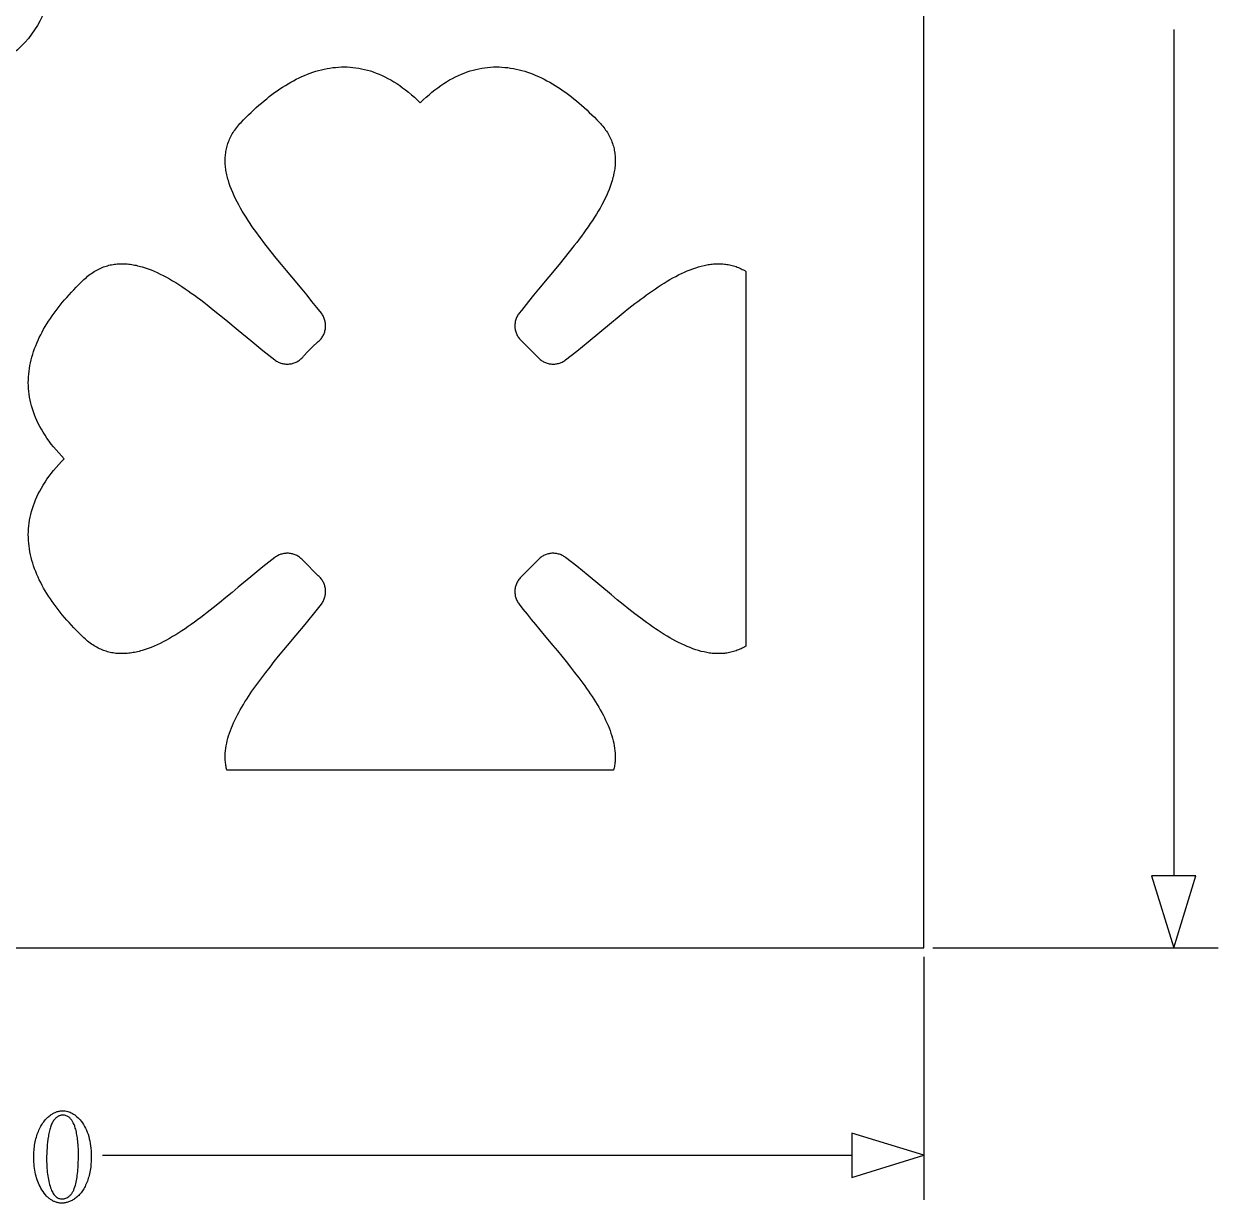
# Model space of a CAD drawing. Extents: x -1268 to 1319, y -900 to 956.
# Drawn here: x 617.9 to 953.7, y -821.8 to -490.1 of the extents above; entities that cross this region are included whole.
import ezdxf

# ---------------------------------------------------------------- set-up
doc = ezdxf.new("R2010")
doc.units = 0
doc.layers.add('DIMENSIONS', color=253, linetype='CONTINUOUS')
doc.layers.add('LAYER_1', color=7, linetype='CONTINUOUS')

msp = doc.modelspace()

# ---------------------------------------------------------------- linework, layer by layer
at = {"layer": 'DIMENSIONS'}
for points in [[(941.18, -491.66), (941.18, -729.77)], [(947.43, -729.77), (934.93, -729.77)], [(934.93, -729.77), (941.18, -750)], [(941.18, -750), (947.43, -729.77)], [(873.42, -750), (953.68, -750)], [(870.92, -752.5), (870.92, -820.84)], [(870.92, -808.34), (850.69, -802.09)], [(850.69, -802.09), (850.69, -814.59)], [(639.95, -808.34), (850.69, -808.34)], [(850.69, -814.59), (870.92, -808.34)]]:
    msp.add_lwpolyline(points, dxfattribs=at)
for points in [[(620.65, -809), (620.66, -808.47), (620.67, -807.95), (620.7, -807.44), (620.73, -806.93), (620.78, -806.44), (620.83, -805.96), (620.9, -805.48), (620.98, -805.02), (621.06, -804.56), (621.16, -804.12), (621.26, -803.68), (621.38, -803.25), (621.5, -802.83), (621.64, -802.42), (621.79, -802.02), (621.94, -801.63), (622.11, -801.25), (622.28, -800.89), (622.46, -800.53), (622.64, -800.19), (622.83, -799.86), (623.03, -799.54), (623.23, -799.23), (623.45, -798.94), (623.66, -798.66), (623.89, -798.39), (624.12, -798.13), (624.36, -797.89), (624.6, -797.66), (624.85, -797.44), (625.11, -797.23), (625.37, -797.03), (625.58, -796.89), (625.79, -796.75), (626, -796.63), (626.21, -796.51), (626.42, -796.4), (626.63, -796.3), (626.85, -796.21), (627.06, -796.14), (627.27, -796.06), (627.49, -796), (627.71, -795.95), (627.92, -795.91), (628.14, -795.88), (628.36, -795.85), (628.58, -795.84), (628.8, -795.84), (629.16, -795.85), (629.51, -795.88), (629.86, -795.94), (630.2, -796.02), (630.54, -796.12), (630.88, -796.25), (631.21, -796.4), (631.53, -796.57), (631.85, -796.76), (632.17, -796.98), (632.48, -797.22), (632.78, -797.48), (633.09, -797.77), (633.38, -798.08), (633.68, -798.41), (633.96, -798.77), (634.31, -799.23), (634.63, -799.72), (634.94, -800.22), (635.21, -800.74), (635.47, -801.29), (635.71, -801.85), (635.92, -802.44), (636.11, -803.04), (636.27, -803.67), (636.42, -804.32), (636.54, -804.98), (636.64, -805.67), (636.72, -806.37), (636.78, -807.1), (636.81, -807.85), (636.82, -808.61), (636.82, -809.15), (636.8, -809.68), (636.78, -810.2), (636.74, -810.71), (636.7, -811.2), (636.65, -811.69), (636.58, -812.17), (636.51, -812.64), (636.43, -813.09), (636.33, -813.54), (636.23, -813.98), (636.12, -814.4), (635.99, -814.82), (635.86, -815.22), (635.72, -815.62), (635.57, -816.01), (635.41, -816.38), (635.24, -816.74), (635.07, -817.09), (634.9, -817.42), (634.72, -817.74), (634.53, -818.05), (634.34, -818.35), (634.14, -818.63), (633.94, -818.9), (633.73, -819.16), (633.52, -819.4), (633.3, -819.63), (633.07, -819.85), (632.84, -820.05), (632.61, -820.24), (632.37, -820.42), (632.13, -820.59), (631.89, -820.74), (631.64, -820.89), (631.41, -821.02), (631.17, -821.14), (630.93, -821.26), (630.69, -821.36), (630.46, -821.45), (630.22, -821.53), (629.99, -821.6), (629.76, -821.66), (629.53, -821.71), (629.3, -821.75), (629.07, -821.77), (628.84, -821.79), (628.62, -821.79), (628.4, -821.79), (628.18, -821.78), (627.96, -821.76), (627.74, -821.73), (627.53, -821.69), (627.32, -821.65), (627.11, -821.59), (626.9, -821.53), (626.7, -821.46), (626.5, -821.38), (626.3, -821.3), (626.1, -821.2), (625.91, -821.1), (625.72, -820.99), (625.53, -820.87), (625.34, -820.74), (625.16, -820.6), (624.97, -820.46), (624.79, -820.31), (624.61, -820.14), (624.44, -819.98), (624.27, -819.8), (623.93, -819.42), (623.6, -819.01), (623.28, -818.56), (622.96, -818.08), (622.66, -817.57), (622.42, -817.12), (622.19, -816.66), (621.98, -816.19), (621.78, -815.7), (621.6, -815.21), (621.44, -814.7), (621.29, -814.18), (621.16, -813.65), (621.04, -813.11), (620.94, -812.56), (620.85, -811.99), (620.78, -811.42), (620.72, -810.83), (620.68, -810.23), (620.66, -809.62)], [(624.27, -809.46), (624.27, -810.1), (624.29, -810.72), (624.31, -811.33), (624.35, -811.92), (624.39, -812.5), (624.45, -813.06), (624.51, -813.61), (624.58, -814.15), (624.67, -814.67), (624.76, -815.17), (624.87, -815.66), (624.98, -816.14), (625.11, -816.6), (625.24, -817.04), (625.38, -817.47), (625.54, -817.89), (625.67, -818.22), (625.82, -818.53), (625.97, -818.82), (626.13, -819.09), (626.3, -819.33), (626.47, -819.56), (626.66, -819.76), (626.85, -819.95), (627.05, -820.11), (627.26, -820.25), (627.47, -820.36), (627.7, -820.46), (627.93, -820.54), (628.17, -820.59), (628.42, -820.62), (628.67, -820.63), (628.92, -820.62), (629.18, -820.58), (629.43, -820.51), (629.69, -820.41), (629.95, -820.28), (630.21, -820.13), (630.47, -819.95), (630.74, -819.74), (630.87, -819.62), (631, -819.5), (631.12, -819.36), (631.24, -819.22), (631.36, -819.06), (631.47, -818.9), (631.57, -818.72), (631.68, -818.54), (631.78, -818.35), (631.87, -818.15), (632.05, -817.72), (632.21, -817.25), (632.36, -816.74), (632.46, -816.34), (632.56, -815.91), (632.65, -815.46), (632.73, -814.99), (632.81, -814.51), (632.88, -814), (632.94, -813.47), (633, -812.92), (633.05, -812.35), (633.09, -811.76), (633.13, -811.15), (633.16, -810.52), (633.19, -809.2), (633.21, -807.8), (633.19, -806.75), (633.15, -805.75), (633.12, -805.27), (633.08, -804.79), (633.04, -804.33), (632.99, -803.88), (632.93, -803.44), (632.86, -803.01), (632.79, -802.59), (632.71, -802.18), (632.62, -801.79), (632.53, -801.4), (632.43, -801.03), (632.32, -800.67), (632.15, -800.16), (631.97, -799.68), (631.77, -799.25), (631.56, -798.85), (631.45, -798.67), (631.34, -798.5), (631.23, -798.33), (631.11, -798.18), (630.99, -798.04), (630.87, -797.9), (630.74, -797.78), (630.61, -797.66), (630.41, -797.52), (630.21, -797.39), (630, -797.29), (629.77, -797.2), (629.54, -797.14), (629.3, -797.09), (629.05, -797.06), (628.78, -797.05), (628.63, -797.06), (628.47, -797.07), (628.32, -797.09), (628.17, -797.12), (628.03, -797.16), (627.88, -797.21), (627.74, -797.27), (627.6, -797.33), (627.46, -797.41), (627.32, -797.49), (627.19, -797.58), (627.06, -797.68), (626.93, -797.79), (626.8, -797.91), (626.68, -798.04), (626.55, -798.18), (626.39, -798.38), (626.23, -798.59), (626.08, -798.81), (625.94, -799.05), (625.81, -799.3), (625.68, -799.57), (625.55, -799.85), (625.44, -800.15), (625.33, -800.45), (625.22, -800.77), (625.13, -801.11), (625.04, -801.46), (624.96, -801.82), (624.88, -802.2), (624.81, -802.59), (624.75, -802.99), (624.63, -803.81), (624.54, -804.62), (624.45, -805.44), (624.39, -806.25), (624.33, -807.06), (624.3, -807.86), (624.27, -808.66)]]:
    msp.add_lwpolyline(points, close=True, dxfattribs=at)
at = {"layer": 'LAYER_1'}
for points in [[(320.92, -750), (870.92, -750), (870.92, -200), (320.92, -200)], [(729.32, -512.29), (730.14, -511.49), (730.97, -510.73), (731.8, -510.01), (732.62, -509.32), (733.45, -508.66), (734.27, -508.04), (735.1, -507.45), (735.93, -506.89), (736.75, -506.37), (737.58, -505.88), (738.4, -505.43), (739.23, -505), (740.05, -504.61), (740.88, -504.25), (741.7, -503.92), (742.52, -503.61), (743.34, -503.34), (744.16, -503.1), (744.98, -502.89), (745.8, -502.71), (746.62, -502.56), (747.43, -502.43), (748.25, -502.33), (749.06, -502.27), (749.88, -502.22), (750.69, -502.21), (751.5, -502.22), (752.3, -502.25), (753.11, -502.32), (753.91, -502.4), (754.72, -502.52), (755.52, -502.65), (756.31, -502.82), (757.11, -503), (757.91, -503.21), (758.7, -503.44), (759.49, -503.7), (760.28, -503.97), (761.06, -504.27), (761.84, -504.59), (762.62, -504.94), (763.4, -505.3), (764.18, -505.68), (764.95, -506.08), (765.72, -506.51), (766.48, -506.95), (767.25, -507.41), (768.01, -507.89), (768.76, -508.39), (769.52, -508.91), (770.27, -509.44), (771.01, -509.99), (771.76, -510.56), (772.5, -511.14), (773.23, -511.74), (773.97, -512.36), (774.7, -512.99), (775.42, -513.64), (776.14, -514.3), (776.86, -514.98), (777.57, -515.66), (778.28, -516.37), (778.99, -517.08), (779.69, -517.81), (780.02, -518.16), (780.33, -518.52), (780.63, -518.88), (780.92, -519.23), (781.19, -519.6), (781.45, -519.96), (781.7, -520.32), (781.94, -520.69), (782.16, -521.06), (782.37, -521.43), (782.57, -521.81), (782.75, -522.18), (782.93, -522.56), (783.09, -522.94), (783.24, -523.32), (783.37, -523.7), (783.5, -524.08), (783.62, -524.47), (783.72, -524.86), (783.81, -525.25), (783.89, -525.64), (783.96, -526.03), (784.02, -526.42), (784.07, -526.82), (784.11, -527.22), (784.14, -527.61), (784.15, -528.02), (784.16, -528.42), (784.16, -528.82), (784.15, -529.22), (784.12, -529.63), (784.09, -530.04), (784.05, -530.45), (784, -530.86), (783.94, -531.27), (783.87, -531.68), (783.8, -532.09), (783.71, -532.51), (783.62, -532.92), (783.51, -533.34), (783.4, -533.76), (783.28, -534.18), (783.02, -535.02), (782.72, -535.87), (782.4, -536.72), (782.04, -537.57), (781.66, -538.43), (781.25, -539.29), (780.82, -540.15), (780.36, -541.02), (779.88, -541.89), (779.37, -542.76), (778.84, -543.64), (778.3, -544.51), (777.73, -545.39), (777.14, -546.27), (776.54, -547.15), (775.92, -548.03), (775.29, -548.91), (774.64, -549.8), (773.98, -550.68), (773.31, -551.56), (772.63, -552.45), (771.24, -554.22), (769.81, -555.98), (768.37, -557.75), (765.46, -561.25), (762.56, -564.72), (761.14, -566.44), (759.76, -568.15), (758.41, -569.84), (757.75, -570.68), (757.11, -571.51), (756.94, -571.74), (756.78, -571.98), (756.64, -572.23), (756.51, -572.48), (756.4, -572.73), (756.29, -572.99), (756.2, -573.25), (756.12, -573.51), (756.06, -573.77), (756.01, -574.04), (755.97, -574.31), (755.94, -574.58), (755.93, -574.85), (755.93, -575.12), (755.94, -575.39), (755.96, -575.66), (756, -575.92), (756.05, -576.19), (756.11, -576.45), (756.18, -576.71), (756.26, -576.97), (756.36, -577.22), (756.47, -577.47), (756.59, -577.72), (756.72, -577.96), (756.87, -578.19), (757.03, -578.42), (757.19, -578.64), (757.38, -578.85), (757.57, -579.06), (757.77, -579.26), (757.99, -579.45), (762.27, -583.74), (762.46, -583.95), (762.66, -584.15), (762.87, -584.35), (763.08, -584.53), (763.3, -584.7), (763.53, -584.85), (763.77, -585), (764.01, -585.13), (764.25, -585.25), (764.5, -585.36), (764.75, -585.46), (765.01, -585.54), (765.27, -585.62), (765.53, -585.68), (765.8, -585.72), (766.07, -585.76), (766.33, -585.78), (766.6, -585.8), (766.87, -585.79), (767.14, -585.78), (767.41, -585.75), (767.68, -585.71), (767.95, -585.66), (768.21, -585.6), (768.48, -585.52), (768.74, -585.43), (768.99, -585.33), (769.25, -585.21), (769.5, -585.08), (769.74, -584.94), (769.98, -584.78), (770.21, -584.61), (771.78, -583.4), (773.35, -582.14), (774.95, -580.85), (776.55, -579.53), (779.79, -576.83), (783.06, -574.1), (784.71, -572.75), (786.36, -571.4), (788.01, -570.08), (789.67, -568.79), (790.49, -568.15), (791.32, -567.53), (792.15, -566.92), (792.97, -566.31), (793.8, -565.72), (794.62, -565.15), (795.45, -564.58), (796.27, -564.04), (797.09, -563.5), (797.91, -562.99), (798.73, -562.49), (799.54, -562.01), (800.36, -561.55), (801.17, -561.11), (801.98, -560.7), (802.78, -560.3), (803.59, -559.93), (804.39, -559.58), (805.18, -559.25), (805.98, -558.95), (806.77, -558.68), (807.56, -558.44), (808.34, -558.22), (809.12, -558.03), (809.9, -557.88), (810.28, -557.81), (810.67, -557.75), (811.05, -557.7), (811.43, -557.65), (811.82, -557.62), (812.2, -557.59), (812.58, -557.57), (812.95, -557.56), (813.33, -557.56), (813.71, -557.57), (814.08, -557.59), (814.45, -557.61), (814.83, -557.65), (815.2, -557.69), (815.57, -557.74), (815.93, -557.8), (816.3, -557.87), (816.66, -557.96), (817.03, -558.05), (817.39, -558.15), (817.75, -558.26), (818.11, -558.38), (818.46, -558.51), (818.82, -558.65), (819.17, -558.8), (819.53, -558.96), (819.88, -559.14), (820.23, -559.32), (820.57, -559.51), (820.92, -559.72), (820.92, -665.09), (820.57, -665.29), (820.23, -665.48), (819.88, -665.67), (819.53, -665.84), (819.17, -666), (818.82, -666.15), (818.46, -666.3), (818.11, -666.43), (817.75, -666.55), (817.39, -666.66), (817.03, -666.76), (816.66, -666.85), (816.3, -666.93), (815.93, -667), (815.57, -667.06), (815.2, -667.12), (814.83, -667.16), (814.45, -667.19), (814.08, -667.22), (813.71, -667.24), (813.33, -667.24), (812.95, -667.24), (812.58, -667.23), (812.2, -667.21), (811.82, -667.19), (811.43, -667.15), (811.05, -667.11), (810.67, -667.06), (810.28, -667), (809.9, -666.93), (809.12, -666.77), (808.34, -666.59), (807.56, -666.37), (806.77, -666.12), (805.98, -665.85), (805.18, -665.55), (804.39, -665.23), (803.59, -664.88), (802.78, -664.51), (801.98, -664.11), (801.17, -663.69), (800.36, -663.25), (799.54, -662.79), (798.73, -662.31), (797.91, -661.82), (797.09, -661.3), (796.27, -660.77), (795.45, -660.22), (794.62, -659.66), (793.8, -659.08), (792.97, -658.49), (792.15, -657.89), (791.32, -657.28), (789.67, -656.02), (788.01, -654.72), (786.36, -653.4), (784.71, -652.06), (783.06, -650.7), (779.79, -647.97), (776.55, -645.27), (774.95, -643.95), (773.35, -642.66), (771.78, -641.4), (770.21, -640.19), (769.98, -640.02), (769.74, -639.87), (769.5, -639.72), (769.25, -639.6), (768.99, -639.48), (768.74, -639.38), (768.48, -639.29), (768.21, -639.21), (767.95, -639.14), (767.68, -639.09), (767.41, -639.05), (767.14, -639.03), (766.87, -639.01), (766.6, -639.01), (766.33, -639.02), (766.07, -639.04), (765.8, -639.08), (765.53, -639.13), (765.27, -639.19), (765.01, -639.26), (764.75, -639.35), (764.5, -639.44), (764.25, -639.55), (764.01, -639.67), (763.77, -639.81), (763.53, -639.95), (763.3, -640.11), (763.08, -640.28), (762.87, -640.46), (762.66, -640.65), (762.46, -640.85), (762.27, -641.07), (757.99, -645.35), (757.77, -645.55), (757.57, -645.74), (757.38, -645.95), (757.19, -646.17), (757.03, -646.39), (756.87, -646.62), (756.72, -646.85), (756.59, -647.09), (756.47, -647.33), (756.36, -647.58), (756.26, -647.84), (756.18, -648.09), (756.11, -648.35), (756.05, -648.62), (756, -648.88), (755.96, -649.15), (755.94, -649.42), (755.93, -649.69), (755.93, -649.96), (755.94, -650.23), (755.97, -650.5), (756.01, -650.77), (756.06, -651.03), (756.12, -651.3), (756.2, -651.56), (756.29, -651.82), (756.4, -652.08), (756.51, -652.33), (756.64, -652.58), (756.78, -652.82), (756.94, -653.06), (757.11, -653.3), (758.21, -654.72), (759.35, -656.16), (760.52, -657.61), (761.72, -659.07), (764.17, -662.01), (766.65, -664.99), (767.9, -666.49), (769.13, -667.99), (770.36, -669.49), (771.56, -671), (772.74, -672.51), (773.9, -674.01), (775.02, -675.52), (775.56, -676.27), (776.1, -677.03), (776.62, -677.78), (777.14, -678.53), (777.64, -679.28), (778.12, -680.03), (778.6, -680.77), (779.05, -681.52), (779.5, -682.26), (779.93, -683.01), (780.34, -683.75), (780.73, -684.49), (781.11, -685.22), (781.46, -685.96), (781.8, -686.69), (782.12, -687.42), (782.42, -688.15), (782.7, -688.87), (782.95, -689.6), (783.18, -690.31), (783.39, -691.03), (783.58, -691.74), (783.74, -692.45), (783.88, -693.16), (783.99, -693.86), (784.07, -694.56), (784.13, -695.25), (784.15, -695.95), (784.15, -696.63), (784.12, -697.31), (784.1, -697.65), (784.06, -697.99), (784.02, -698.33), (783.97, -698.67), (783.92, -699), (783.85, -699.34), (783.78, -699.67), (783.7, -700), (674.94, -700), (674.86, -699.67), (674.79, -699.34), (674.72, -699), (674.66, -698.67), (674.61, -698.33), (674.57, -697.99), (674.54, -697.65), (674.51, -697.31), (674.48, -696.63), (674.48, -695.95), (674.51, -695.25), (674.57, -694.56), (674.65, -693.86), (674.76, -693.16), (674.9, -692.45), (675.06, -691.74), (675.24, -691.03), (675.45, -690.31), (675.69, -689.6), (675.94, -688.87), (676.22, -688.15), (676.52, -687.42), (676.83, -686.69), (677.17, -685.96), (677.53, -685.22), (677.91, -684.49), (678.3, -683.75), (678.71, -683.01), (679.14, -682.26), (679.58, -681.52), (680.04, -680.77), (680.52, -680.03), (681, -679.28), (681.5, -678.53), (682.01, -677.78), (682.54, -677.03), (683.07, -676.27), (683.62, -675.52), (684.74, -674.01), (685.89, -672.51), (687.08, -671), (688.28, -669.49), (689.51, -667.99), (691.98, -664.99), (694.47, -662.01), (696.92, -659.07), (698.11, -657.61), (699.29, -656.16), (700.43, -654.72), (701.53, -653.3), (701.7, -653.06), (701.85, -652.82), (702, -652.58), (702.13, -652.33), (702.24, -652.08), (702.35, -651.82), (702.44, -651.56), (702.51, -651.3), (702.58, -651.03), (702.63, -650.77), (702.67, -650.5), (702.7, -650.23), (702.71, -649.96), (702.71, -649.69), (702.7, -649.42), (702.68, -649.15), (702.64, -648.88), (702.59, -648.62), (702.53, -648.35), (702.46, -648.09), (702.37, -647.84), (702.28, -647.58), (702.17, -647.33), (702.05, -647.09), (701.91, -646.85), (701.77, -646.62), (701.61, -646.39), (701.44, -646.17), (701.26, -645.95), (701.07, -645.74), (700.87, -645.55), (700.65, -645.35), (696.37, -641.07), (696.18, -640.85), (695.98, -640.65), (695.77, -640.46), (695.56, -640.28), (695.33, -640.11), (695.11, -639.95), (694.87, -639.81), (694.63, -639.67), (694.39, -639.55), (694.14, -639.44), (693.89, -639.35), (693.63, -639.26), (693.37, -639.19), (693.1, -639.13), (692.84, -639.08), (692.57, -639.04), (692.3, -639.02), (692.03, -639.01), (691.76, -639.01), (691.49, -639.03), (691.23, -639.05), (690.96, -639.09), (690.69, -639.14), (690.42, -639.21), (690.16, -639.29), (689.9, -639.38), (689.64, -639.48), (689.39, -639.6), (689.14, -639.72), (688.9, -639.87), (688.66, -640.02), (688.43, -640.19), (686.75, -641.49), (685.06, -642.84), (683.36, -644.23), (681.64, -645.64), (678.17, -648.54), (676.42, -650), (674.66, -651.45), (672.9, -652.9), (671.13, -654.32), (669.37, -655.71), (668.48, -656.39), (667.6, -657.07), (666.71, -657.73), (665.83, -658.37), (664.95, -659.01), (664.06, -659.62), (663.18, -660.23), (662.31, -660.81), (661.43, -661.38), (660.55, -661.93), (659.68, -662.45), (658.81, -662.96), (657.94, -663.44), (657.07, -663.9), (656.21, -664.34), (655.35, -664.75), (654.49, -665.13), (653.64, -665.48), (652.79, -665.81), (651.94, -666.1), (651.1, -666.36), (650.68, -666.48), (650.26, -666.6), (649.84, -666.7), (649.43, -666.79), (649.01, -666.88), (648.6, -666.96), (648.18, -667.03), (647.77, -667.09), (647.36, -667.14), (646.95, -667.18), (646.55, -667.21), (646.14, -667.23), (645.74, -667.24), (645.33, -667.24), (644.93, -667.24), (644.53, -667.22), (644.13, -667.19), (643.74, -667.15), (643.34, -667.1), (642.95, -667.05), (642.55, -666.98), (642.16, -666.89), (641.77, -666.8), (641.39, -666.7), (641, -666.58), (640.62, -666.46), (640.23, -666.32), (639.85, -666.17), (639.47, -666.01), (639.1, -665.84), (638.72, -665.65), (638.35, -665.45), (637.98, -665.24), (637.61, -665.02), (637.24, -664.79), (636.88, -664.54), (636.51, -664.28), (636.15, -664), (635.79, -663.72), (635.43, -663.42), (635.08, -663.1), (634.73, -662.77), (634, -662.07), (633.28, -661.37), (632.58, -660.66), (631.89, -659.94), (631.22, -659.23), (630.56, -658.51), (629.91, -657.78), (629.28, -657.05), (628.66, -656.32), (628.06, -655.58), (627.48, -654.84), (626.91, -654.1), (626.36, -653.35), (625.82, -652.6), (625.31, -651.85), (624.81, -651.09), (624.33, -650.33), (623.87, -649.57), (623.42, -648.8), (623, -648.03), (622.6, -647.26), (622.21, -646.48), (621.85, -645.71), (621.51, -644.93), (621.19, -644.14), (620.89, -643.36), (620.61, -642.57), (620.36, -641.78), (620.13, -640.99), (619.92, -640.2), (619.73, -639.4), (619.57, -638.6), (619.43, -637.8), (619.32, -637), (619.23, -636.19), (619.17, -635.39), (619.13, -634.58), (619.12, -633.77), (619.14, -632.96), (619.18, -632.15), (619.25, -631.33), (619.35, -630.52), (619.47, -629.7), (619.63, -628.88), (619.81, -628.07), (620.02, -627.25), (620.26, -626.43), (620.53, -625.6), (620.83, -624.78), (621.16, -623.96), (621.52, -623.14), (621.92, -622.31), (622.34, -621.49), (622.8, -620.66), (623.29, -619.84), (623.81, -619.01), (624.36, -618.18), (624.95, -617.36), (625.58, -616.53), (626.23, -615.71), (626.92, -614.88), (627.65, -614.05), (628.41, -613.23), (629.21, -612.4), (628.41, -611.58), (627.65, -610.75), (626.92, -609.93), (626.23, -609.1), (625.58, -608.27), (624.95, -607.45), (624.36, -606.62), (623.81, -605.8), (623.29, -604.97), (622.8, -604.14), (622.34, -603.32), (621.92, -602.49), (621.52, -601.67), (621.16, -600.85), (620.83, -600.02), (620.53, -599.2), (620.26, -598.38), (620.02, -597.56), (619.81, -596.74), (619.63, -595.92), (619.47, -595.1), (619.35, -594.29), (619.25, -593.47), (619.18, -592.66), (619.14, -591.85), (619.12, -591.04), (619.13, -590.23), (619.17, -589.42), (619.23, -588.61), (619.32, -587.81), (619.43, -587.01), (619.57, -586.21), (619.73, -585.41), (619.92, -584.61), (620.13, -583.82), (620.36, -583.02), (620.61, -582.23), (620.89, -581.45), (621.19, -580.66), (621.51, -579.88), (621.85, -579.1), (622.21, -578.32), (622.6, -577.55), (623, -576.77), (623.42, -576), (623.87, -575.24), (624.33, -574.48), (624.81, -573.72), (625.31, -572.96), (625.82, -572.2), (626.36, -571.45), (626.91, -570.71), (627.48, -569.96), (628.06, -569.22), (628.66, -568.49), (629.28, -567.75), (629.91, -567.03), (630.56, -566.3), (631.22, -565.58), (631.89, -564.86), (632.58, -564.15), (633.28, -563.44), (634, -562.73), (634.73, -562.03), (635.08, -561.7), (635.43, -561.39), (635.79, -561.09), (636.15, -560.8), (636.51, -560.53), (636.88, -560.27), (637.24, -560.02), (637.61, -559.78), (637.98, -559.56), (638.35, -559.35), (638.72, -559.15), (639.1, -558.97), (639.47, -558.8), (639.85, -558.63), (640.23, -558.48), (640.62, -558.35), (641, -558.22), (641.39, -558.11), (641.77, -558), (642.16, -557.91), (642.55, -557.83), (642.95, -557.76), (643.34, -557.7), (643.74, -557.65), (644.13, -557.61), (644.53, -557.59), (644.93, -557.57), (645.33, -557.56), (645.74, -557.56), (646.14, -557.58), (646.55, -557.6), (646.95, -557.63), (647.36, -557.67), (647.77, -557.72), (648.18, -557.78), (648.6, -557.85), (649.01, -557.93), (649.43, -558.01), (649.84, -558.11), (650.26, -558.21), (650.68, -558.32), (651.1, -558.44), (651.94, -558.7), (652.79, -559), (653.64, -559.32), (654.49, -559.68), (655.35, -560.06), (656.21, -560.47), (657.07, -560.9), (657.94, -561.36), (658.81, -561.85), (659.68, -562.35), (660.55, -562.88), (661.43, -563.43), (662.31, -563.99), (663.18, -564.58), (664.06, -565.18), (664.95, -565.8), (665.83, -566.43), (666.71, -567.08), (667.6, -567.74), (668.48, -568.41), (669.37, -569.09), (671.13, -570.49), (672.9, -571.91), (674.66, -573.35), (678.17, -576.27), (681.64, -579.16), (683.36, -580.58), (685.06, -581.97), (686.75, -583.31), (687.59, -583.97), (688.43, -584.61), (688.66, -584.78), (688.9, -584.94), (689.14, -585.08), (689.39, -585.21), (689.64, -585.33), (689.9, -585.43), (690.16, -585.52), (690.42, -585.6), (690.69, -585.66), (690.96, -585.71), (691.23, -585.75), (691.49, -585.78), (691.76, -585.79), (692.03, -585.8), (692.3, -585.78), (692.57, -585.76), (692.84, -585.72), (693.1, -585.68), (693.37, -585.62), (693.63, -585.54), (693.89, -585.46), (694.14, -585.36), (694.39, -585.25), (694.63, -585.13), (694.87, -585), (695.11, -584.85), (695.33, -584.7), (695.56, -584.53), (695.77, -584.35), (695.98, -584.15), (696.18, -583.95), (696.37, -583.74), (696.53, -583.54), (697.78, -582.18), (699.09, -580.87), (700.46, -579.61), (700.65, -579.45), (700.87, -579.26), (701.07, -579.06), (701.26, -578.85), (701.44, -578.64), (701.61, -578.42), (701.77, -578.19), (701.91, -577.96), (702.05, -577.72), (702.17, -577.47), (702.28, -577.22), (702.37, -576.97), (702.46, -576.71), (702.53, -576.45), (702.59, -576.19), (702.64, -575.92), (702.68, -575.66), (702.7, -575.39), (702.71, -575.12), (702.71, -574.85), (702.7, -574.58), (702.67, -574.31), (702.63, -574.04), (702.58, -573.77), (702.51, -573.51), (702.44, -573.25), (702.35, -572.99), (702.24, -572.73), (702.13, -572.48), (702, -572.23), (701.85, -571.98), (701.7, -571.74), (701.53, -571.51), (700.23, -569.84), (698.88, -568.15), (697.5, -566.44), (696.08, -564.72), (693.18, -561.25), (691.72, -559.5), (690.27, -557.75), (688.82, -555.98), (687.4, -554.22), (686.01, -552.45), (685.33, -551.56), (684.66, -550.68), (684, -549.8), (683.35, -548.91), (682.72, -548.03), (682.1, -547.15), (681.49, -546.27), (680.91, -545.39), (680.34, -544.51), (679.8, -543.64), (679.27, -542.76), (678.76, -541.89), (678.28, -541.02), (677.82, -540.15), (677.39, -539.29), (676.98, -538.43), (676.59, -537.57), (676.24, -536.72), (675.92, -535.87), (675.62, -535.02), (675.36, -534.18), (675.24, -533.76), (675.13, -533.34), (675.02, -532.92), (674.93, -532.51), (674.84, -532.09), (674.76, -531.68), (674.7, -531.27), (674.64, -530.86), (674.59, -530.45), (674.55, -530.04), (674.51, -529.63), (674.49, -529.22), (674.48, -528.82), (674.48, -528.42), (674.48, -528.02), (674.5, -527.61), (674.53, -527.22), (674.57, -526.82), (674.62, -526.42), (674.68, -526.03), (674.75, -525.64), (674.83, -525.25), (674.92, -524.86), (675.02, -524.47), (675.14, -524.08), (675.26, -523.7), (675.4, -523.32), (675.55, -522.94), (675.71, -522.56), (675.88, -522.18), (676.07, -521.81), (676.27, -521.43), (676.48, -521.06), (676.7, -520.69), (676.94, -520.32), (677.18, -519.96), (677.44, -519.6), (677.72, -519.23), (678.01, -518.88), (678.31, -518.52), (678.62, -518.16), (678.95, -517.81), (679.65, -517.08), (680.35, -516.37), (681.06, -515.66), (681.78, -514.98), (682.49, -514.3), (683.22, -513.64), (683.94, -512.99), (684.67, -512.36), (685.4, -511.74), (686.14, -511.14), (686.88, -510.56), (687.62, -509.99), (688.37, -509.44), (689.12, -508.91), (689.87, -508.39), (690.63, -507.89), (691.39, -507.41), (692.16, -506.95), (692.92, -506.51), (693.69, -506.08), (694.46, -505.68), (695.24, -505.3), (696.01, -504.94), (696.79, -504.59), (697.58, -504.27), (698.36, -503.97), (699.15, -503.7), (699.94, -503.44), (700.73, -503.21), (701.53, -503), (702.32, -502.82), (703.12, -502.65), (703.92, -502.52), (704.72, -502.4), (705.53, -502.32), (706.34, -502.25), (707.14, -502.22), (707.95, -502.21), (708.76, -502.22), (709.58, -502.27), (710.39, -502.33), (711.2, -502.43), (712.02, -502.56), (712.84, -502.71), (713.66, -502.89), (714.48, -503.1), (715.3, -503.34), (716.12, -503.61), (716.94, -503.92), (717.76, -504.25), (718.59, -504.61), (719.41, -505), (720.24, -505.43), (721.06, -505.88), (721.89, -506.37), (722.71, -506.89), (723.54, -507.45), (724.36, -508.04), (725.19, -508.66), (726.02, -509.32), (726.84, -510.01), (727.67, -510.73), (728.49, -511.49)]]:
    msp.add_lwpolyline(points, close=True, dxfattribs=at)
msp.add_lwpolyline([(595.92, -445.17, -0.414214), (625.92, -475.17, -0.414214), (595.92, -505.17, -0.414214), (565.92, -475.17, -0.414214)], format="xyb", close=True, dxfattribs=at)

doc.saveas('drawing.dxf')
